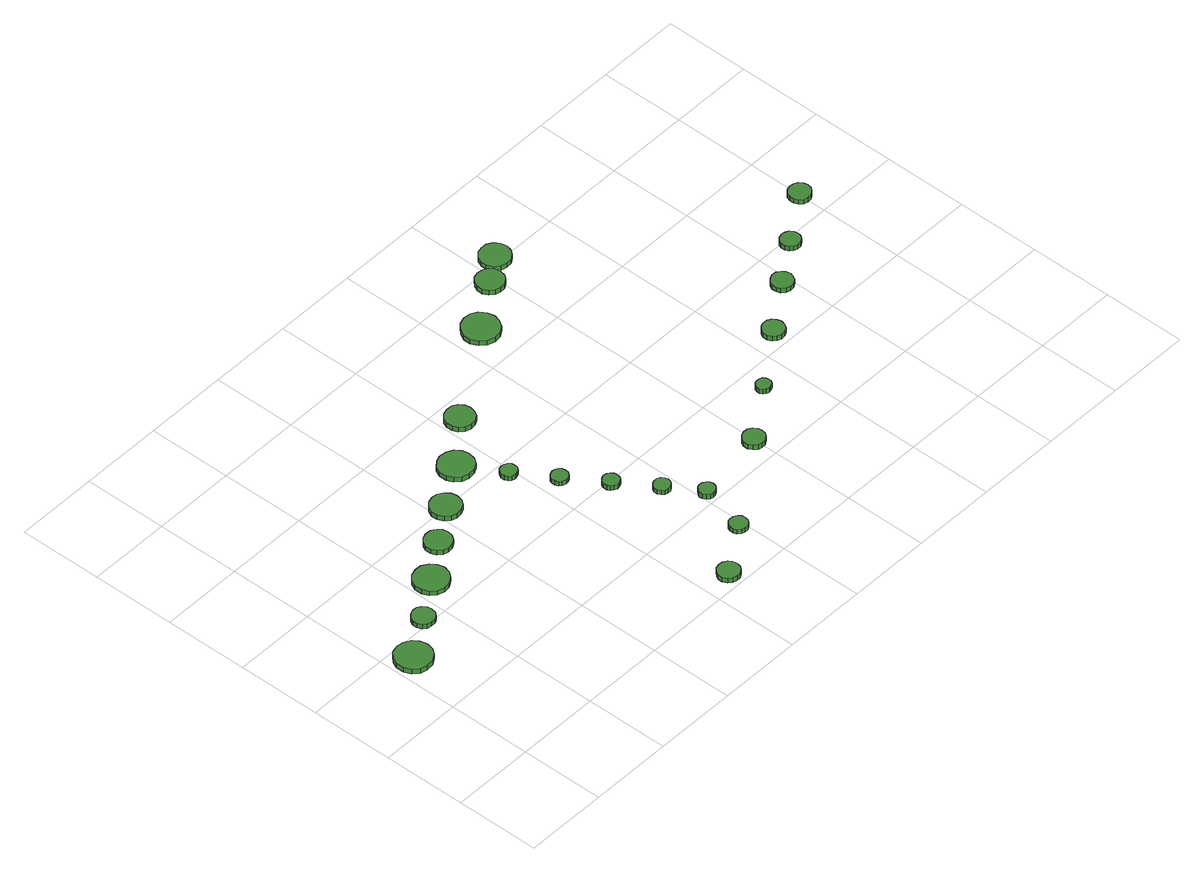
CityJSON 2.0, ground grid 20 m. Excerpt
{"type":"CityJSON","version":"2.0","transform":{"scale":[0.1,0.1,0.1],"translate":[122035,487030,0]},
"CityObjects":{
"tree1":{"type":"SolitaryVegetationObject","attributes":{"function":"something"},"geometry":[{"type":"MultiSurface","lod":"1","boundaries":[[[0,1,2,3,4,5,6,7,8,9,10,11,12,13,14]],[[15,16,17,18,19,20,21,22,23,24,25,26,27,28,29]],[[0,29,28,1]],[[1,28,27,2]],[[2,27,26,3]],[[3,26,25,4]],[[4,25,24,5]],[[5,24,23,6]],[[6,23,22,7]],[[7,22,21,8]],[[8,21,20,9]],[[9,20,19,10]],[[10,19,18,11]],[[11,18,17,12]],[[12,17,16,13]],[[13,16,15,14]],[[14,15,29,0]]]}]},
"tree2":{"type":"SolitaryVegetationObject","attributes":{"function":"something"},"geometry":[{"type":"MultiSurface","lod":"1","boundaries":[[[30,31,32,33,34,35,36,37,38,39,40,41,42,43,44]],[[45,46,47,48,49,50,51,52,53,54,55,56,57,58,59]],[[30,59,58,31]],[[31,58,57,32]],[[32,57,56,33]],[[33,56,55,34]],[[34,55,54,35]],[[35,54,53,36]],[[36,53,52,37]],[[37,52,51,38]],[[38,51,50,39]],[[39,50,49,40]],[[40,49,48,41]],[[41,48,47,42]],[[42,47,46,43]],[[43,46,45,44]],[[44,45,59,30]]]}]},
"tree3":{"type":"SolitaryVegetationObject","attributes":{"function":"something"},"geometry":[{"type":"MultiSurface","lod":"1","boundaries":[[[60,61,62,63,64,65,66,67,68,69,70,71,72,73,74]],[[75,76,77,78,79,80,81,82,83,84,85,86,87,88,89]],[[60,89,88,61]],[[61,88,87,62]],[[62,87,86,63]],[[63,86,85,64]],[[64,85,84,65]],[[65,84,83,66]],[[66,83,82,67]],[[67,82,81,68]],[[68,81,80,69]],[[69,80,79,70]],[[70,79,78,71]],[[71,78,77,72]],[[72,77,76,73]],[[73,76,75,74]],[[74,75,89,60]]]}]},
"tree4":{"type":"SolitaryVegetationObject","attributes":{"function":"something"},"geometry":[{"type":"MultiSurface","lod":"1","boundaries":[[[90,91,92,93,94,95,96,97,98,99,100,101,102,103,104]],[[105,106,107,108,109,110,111,112,113,114,115,116,117,118,119]],[[90,119,118,91]],[[91,118,117,92]],[[92,117,116,93]],[[93,116,115,94]],[[94,115,114,95]],[[95,114,113,96]],[[96,113,112,97]],[[97,112,111,98]],[[98,111,110,99]],[[99,110,109,100]],[[100,109,108,101]],[[101,108,107,102]],[[102,107,106,103]],[[103,106,105,104]],[[104,105,119,90]]]}]},
"tree5":{"type":"SolitaryVegetationObject","attributes":{"function":"something"},"geometry":[{"type":"MultiSurface","lod":"1","boundaries":[[[120,121,122,123,124,125,126,127,128,129,130,131,132,133,134]],[[135,136,137,138,139,140,141,142,143,144,145,146,147,148,149]],[[120,149,148,121]],[[121,148,147,122]],[[122,147,146,123]],[[123,146,145,124]],[[124,145,144,125]],[[125,144,143,126]],[[126,143,142,127]],[[127,142,141,128]],[[128,141,140,129]],[[129,140,139,130]],[[130,139,138,131]],[[131,138,137,132]],[[132,137,136,133]],[[133,136,135,134]],[[134,135,149,120]]]}]},
"tree6":{"type":"SolitaryVegetationObject","attributes":{"function":"something"},"geometry":[{"type":"MultiSurface","lod":"1","boundaries":[[[150,151,152,153,154,155,156,157,158,159,160,161,162,163,164]],[[165,166,167,168,169,170,171,172,173,174,175,176,177,178,179]],[[150,179,178,151]],[[151,178,177,152]],[[152,177,176,153]],[[153,176,175,154]],[[154,175,174,155]],[[155,174,173,156]],[[156,173,172,157]],[[157,172,171,158]],[[158,171,170,159]],[[159,170,169,160]],[[160,169,168,161]],[[161,168,167,162]],[[162,167,166,163]],[[163,166,165,164]],[[164,165,179,150]]]}]},
"tree7":{"type":"SolitaryVegetationObject","attributes":{"function":"something"},"geometry":[{"type":"MultiSurface","lod":"1","boundaries":[[[180,181,182,183,184,185,186,187,188,189,190,191,192,193,194]],[[195,196,197,198,199,200,201,202,203,204,205,206,207,208,209]],[[180,209,208,181]],[[181,208,207,182]],[[182,207,206,183]],[[183,206,205,184]],[[184,205,204,185]],[[185,204,203,186]],[[186,203,202,187]],[[187,202,201,188]],[[188,201,200,189]],[[189,200,199,190]],[[190,199,198,191]],[[191,198,197,192]],[[192,197,196,193]],[[193,196,195,194]],[[194,195,209,180]]]}]},
"tree8":{"type":"SolitaryVegetationObject","attributes":{"function":"something"},"geometry":[{"type":"MultiSurface","lod":"1","boundaries":[[[210,211,212,213,214,215,216,217,218,219,220,221,222,223,224]],[[225,226,227,228,229,230,231,232,233,234,235,236,237,238,239]],[[210,239,238,211]],[[211,238,237,212]],[[212,237,236,213]],[[213,236,235,214]],[[214,235,234,215]],[[215,234,233,216]],[[216,233,232,217]],[[217,232,231,218]],[[218,231,230,219]],[[219,230,229,220]],[[220,229,228,221]],[[221,228,227,222]],[[222,227,226,223]],[[223,226,225,224]],[[224,225,239,210]]]}]},
"tree9":{"type":"SolitaryVegetationObject","attributes":{"function":"something"},"geometry":[{"type":"MultiSurface","lod":"1","boundaries":[[[240,241,242,243,244,245,246,247,248,249,250,251,252,253,254]],[[255,256,257,258,259,260,261,262,263,264,265,266,267,268,269]],[[240,269,268,241]],[[241,268,267,242]],[[242,267,266,243]],[[243,266,265,244]],[[244,265,264,245]],[[245,264,263,246]],[[246,263,262,247]],[[247,262,261,248]],[[248,261,260,249]],[[249,260,259,250]],[[250,259,258,251]],[[251,258,257,252]],[[252,257,256,253]],[[253,256,255,254]],[[254,255,269,240]]]}]},
"tree10":{"type":"SolitaryVegetationObject","attributes":{"function":"something"},"geometry":[{"type":"MultiSurface","lod":"1","boundaries":[[[270,271,272,273,274,275,276,277,278,279,280,281,282,283,284]],[[285,286,287,288,289,290,291,292,293,294,295,296,297,298,299]],[[270,299,298,271]],[[271,298,297,272]],[[272,297,296,273]],[[273,296,295,274]],[[274,295,294,275]],[[275,294,293,276]],[[276,293,292,277]],[[277,292,291,278]],[[278,291,290,279]],[[279,290,289,280]],[[280,289,288,281]],[[281,288,287,282]],[[282,287,286,283]],[[283,286,285,284]],[[284,285,299,270]]]}]},
"tree11":{"type":"SolitaryVegetationObject","attributes":{"function":"something"},"geometry":[{"type":"MultiSurface","lod":"1","boundaries":[[[300,301,302,303,304,305,306,307,308,309,310,311,312,313,314]],[[315,316,317,318,319,320,321,322,323,324,325,326,327,328,329]],[[300,329,328,301]],[[301,328,327,302]],[[302,327,326,303]],[[303,326,325,304]],[[304,325,324,305]],[[305,324,323,306]],[[306,323,322,307]],[[307,322,321,308]],[[308,321,320,309]],[[309,320,319,310]],[[310,319,318,311]],[[311,318,317,312]],[[312,317,316,313]],[[313,316,315,314]],[[314,315,329,300]]]}]},
"tree12":{"type":"SolitaryVegetationObject","attributes":{"function":"something"},"geometry":[{"type":"MultiSurface","lod":"1","boundaries":[[[330,331,332,333,334,335,336,337,338,339,340,341,342,343,344]],[[345,346,347,348,349,350,351,352,353,354,355,356,357,358,359]],[[330,359,358,331]],[[331,358,357,332]],[[332,357,356,333]],[[333,356,355,334]],[[334,355,354,335]],[[335,354,353,336]],[[336,353,352,337]],[[337,352,351,338]],[[338,351,350,339]],[[339,350,349,340]],[[340,349,348,341]],[[341,348,347,342]],[[342,347,346,343]],[[343,346,345,344]],[[344,345,359,330]]]}]},
"tree13":{"type":"SolitaryVegetationObject","attributes":{"function":"something"},"geometry":[{"type":"MultiSurface","lod":"1","boundaries":[[[360,361,362,363,364,365,366,367,368,369,370,371,372,373,374]],[[375,376,377,378,379,380,381,382,383,384,385,386,387,388,389]],[[360,389,388,361]],[[361,388,387,362]],[[362,387,386,363]],[[363,386,385,364]],[[364,385,384,365]],[[365,384,383,366]],[[366,383,382,367]],[[367,382,381,368]],[[368,381,380,369]],[[369,380,379,370]],[[370,379,378,371]],[[371,378,377,372]],[[372,377,376,373]],[[373,376,375,374]],[[374,375,389,360]]]}]},
"tree14":{"type":"SolitaryVegetationObject","attributes":{"function":"something"},"geometry":[{"type":"MultiSurface","lod":"1","boundaries":[[[390,391,392,393,394,395,396,397,398,399,400,401,402,403,404]],[[405,406,407,408,409,410,411,412,413,414,415,416,417,418,419]],[[390,419,418,391]],[[391,418,417,392]],[[392,417,416,393]],[[393,416,415,394]],[[394,415,414,395]],[[395,414,413,396]],[[396,413,412,397]],[[397,412,411,398]],[[398,411,410,399]],[[399,410,409,400]],[[400,409,408,401]],[[401,408,407,402]],[[402,407,406,403]],[[403,406,405,404]],[[404,405,419,390]]]}]},
"tree15":{"type":"SolitaryVegetationObject","attributes":{"function":"something"},"geometry":[{"type":"MultiSurface","lod":"1","boundaries":[[[420,421,422,423,424,425,426,427,428,429,430,431,432,433,434]],[[435,436,437,438,439,440,441,442,443,444,445,446,447,448,449]],[[420,449,448,421]],[[421,448,447,422]],[[422,447,446,423]],[[423,446,445,424]],[[424,445,444,425]],[[425,444,443,426]],[[426,443,442,427]],[[427,442,441,428]],[[428,441,440,429]],[[429,440,439,430]],[[430,439,438,431]],[[431,438,437,432]],[[432,437,436,433]],[[433,436,435,434]],[[434,435,449,420]]]}]},
"tree16":{"type":"SolitaryVegetationObject","attributes":{"function":"something"},"geometry":[{"type":"MultiSurface","lod":"1","boundaries":[[[450,451,452,453,454,455,456,457,458,459,460,461,462,463,464]],[[465,466,467,468,469,470,471,472,473,474,475,476,477,478,479]],[[450,479,478,451]],[[451,478,477,452]],[[452,477,476,453]],[[453,476,475,454]],[[454,475,474,455]],[[455,474,473,456]],[[456,473,472,457]],[[457,472,471,458]],[[458,471,470,459]],[[459,470,469,460]],[[460,469,468,461]],[[461,468,467,462]],[[462,467,466,463]],[[463,466,465,464]],[[464,465,479,450]]]}]},
"tree17":{"type":"SolitaryVegetationObject","attributes":{"function":"something"},"geometry":[{"type":"MultiSurface","lod":"1","boundaries":[[[480,481,482,483,484,485,486,487,488,489,490,491,492,493,494]],[[495,496,497,498,499,500,501,502,503,504,505,506,507,508,509]],[[480,509,508,481]],[[481,508,507,482]],[[482,507,506,483]],[[483,506,505,484]],[[484,505,504,485]],[[485,504,503,486]],[[486,503,502,487]],[[487,502,501,488]],[[488,501,500,489]],[[489,500,499,490]],[[490,499,498,491]],[[491,498,497,492]],[[492,497,496,493]],[[493,496,495,494]],[[494,495,509,480]]]}]},
"tree18":{"type":"SolitaryVegetationObject","attributes":{"function":"something"},"geometry":[{"type":"MultiSurface","lod":"1","boundaries":[[[510,511,512,513,514,515,516,517,518,519,520,521,522,523,524]],[[525,526,527,528,529,530,531,532,533,534,535,536,537,538,539]],[[510,539,538,511]],[[511,538,537,512]],[[512,537,536,513]],[[513,536,535,514]],[[514,535,534,515]],[[515,534,533,516]],[[516,533,532,517]],[[517,532,531,518]],[[518,531,530,519]],[[519,530,529,520]],[[520,529,528,521]],[[521,528,527,522]],[[522,527,526,523]],[[523,526,525,524]],[[524,525,539,510]]]}]},
"tree19":{"type":"SolitaryVegetationObject","attributes":{"function":"something"},"geometry":[{"type":"MultiSurface","lod":"1","boundaries":[[[540,541,542,543,544,545,546,547,548,549,550,551,552,553,554]],[[555,556,557,558,559,560,561,562,563,564,565,566,567,568,569]],[[540,569,568,541]],[[541,568,567,542]],[[542,567,566,543]],[[543,566,565,544]],[[544,565,564,545]],[[545,564,563,546]],[[546,563,562,547]],[[547,562,561,548]],[[548,561,560,549]],[[549,560,559,550]],[[550,559,558,551]],[[551,558,557,552]],[[552,557,556,553]],[[553,556,555,554]],[[554,555,569,540]]]}]},
"tree20":{"type":"SolitaryVegetationObject","attributes":{"function":"something"},"geometry":[{"type":"MultiSurface","lod":"1","boundaries":[[[570,571,572,573,574,575,576,577,578,579,580,581,582,583,584]],[[585,586,587,588,589,590,591,592,593,594,595,596,597,598,599]],[[570,599,598,571]],[[571,598,597,572]],[[572,597,596,573]],[[573,596,595,574]],[[574,595,594,575]],[[575,594,593,576]],[[576,593,592,577]],[[577,592,591,578]],[[578,591,590,579]],[[579,590,589,580]],[[580,589,588,581]],[[581,588,587,582]],[[582,587,586,583]],[[583,586,585,584]],[[584,585,599,570]]]}]},
"tree21":{"type":"SolitaryVegetationObject","attributes":{"function":"something"},"geometry":[{"type":"MultiSurface","lod":"1","boundaries":[[[600,601,602,603,604,605,606,607,608,609,610,611,612,613,614]],[[615,616,617,618,619,620,621,622,623,624,625,626,627,628,629]],[[600,629,628,601]],[[601,628,627,602]],[[602,627,626,603]],[[603,626,625,604]],[[604,625,624,605]],[[605,624,623,606]],[[606,623,622,607]],[[607,622,621,608]],[[608,621,620,609]],[[609,620,619,610]],[[610,619,618,611]],[[611,618,617,612]],[[612,617,616,613]],[[613,616,615,614]],[[614,615,629,600]]]}]},
"tree22":{"type":"SolitaryVegetationObject","attributes":{"function":"something"},"geometry":[{"type":"MultiSurface","lod":"1","boundaries":[[[630,631,632,633,634,635,636,637,638,639,640,641,642,643,644]],[[645,646,647,648,649,650,651,652,653,654,655,656,657,658,659]],[[630,659,658,631]],[[631,658,657,632]],[[632,657,656,633]],[[633,656,655,634]],[[634,655,654,635]],[[635,654,653,636]],[[636,653,652,637]],[[637,652,651,638]],[[638,651,650,639]],[[639,650,649,640]],[[640,649,648,641]],[[641,648,647,642]],[[642,647,646,643]],[[643,646,645,644]],[[644,645,659,630]]]}]},
"tree23":{"type":"SolitaryVegetationObject","attributes":{"function":"something"},"geometry":[{"type":"MultiSurface","lod":"1","boundaries":[[[660,661,662,663,664,665,666,667,668,669,670,671,672,673,674]],[[675,676,677,678,679,680,681,682,683,684,685,686,687,688,689]],[[660,689,688,661]],[[661,688,687,662]],[[662,687,686,663]],[[663,686,685,664]],[[664,685,684,665]],[[665,684,683,666]],[[666,683,682,667]],[[667,682,681,668]],[[668,681,680,669]],[[669,680,679,670]],[[670,679,678,671]],[[671,678,677,672]],[[672,677,676,673]],[[673,676,675,674]],[[674,675,689,660]]]}]}
},
"vertices":[
[95,353,15],[91,371,15],[81,385,15],[65,394,15],[47,396,15],[30,391,15],[17,379,15],[10,362,15],[10,345,15],[17,328,15],[30,316,15],[47,311,15],[65,313,15],[81,322,15],[91,336,15],[91,336,2],[81,322,2],[65,313,2],[47,311,2],[30,316,2],[17,328,2],[10,345,2],[10,362,2],[17,379,2],[30,391,2],[47,396,2],[65,394,2],[81,385,2],[91,371,2],[95,353,2],
[179,416,14],[177,427,14],[170,436,14],[161,442,14],[150,443,14],[139,439,14],[131,432,14],[126,422,14],[126,411,14],[131,400,14],[139,393,14],[150,390,14],[161,391,14],[170,396,14],[177,405,14],[177,405,2],[170,396,2],[161,391,2],[150,390,2],[139,393,2],[131,400,2],[126,411,2],[126,422,2],[131,432,2],[139,439,2],[150,443,2],[161,442,2],[170,436,2],[177,427,2],[179,416,2],
[288,478,14],[284,494,14],[274,508,14],[259,517,14],[243,518,14],[226,513,14],[214,502,14],[207,486,14],[207,469,14],[214,454,14],[226,443,14],[243,437,14],[259,439,14],[274,448,14],[284,461,14],[284,461,2],[274,448,2],[259,439,2],[243,437,2],[226,443,2],[214,454,2],[207,469,2],[207,486,2],[214,502,2],[226,513,2],[243,518,2],[259,517,2],[274,508,2],[284,494,2],[288,478,2],
[371,541,14],[368,554,14],[360,564,14],[349,571,14],[336,572,14],[323,568,14],[314,559,14],[308,547,14],[308,534,14],[314,522,14],[323,513,14],[336,509,14],[349,511,14],[360,517,14],[368,528,14],[368,528,2],[360,517,2],[349,511,2],[336,509,2],[323,513,2],[314,522,2],[308,534,2],[308,547,2],[314,559,2],[323,568,2],[336,572,2],[349,571,2],[360,564,2],[368,554,2],[371,541,2],
[461,597,16],[458,611,16],[449,623,16],[436,631,16],[422,632,16],[408,628,16],[397,618,16],[391,604,16],[391,589,16],[397,576,16],[408,566,16],[422,562,16],[436,563,16],[449,570,16],[458,582,16],[458,582,3],[449,570,3],[436,563,3],[422,562,3],[408,566,3],[397,576,3],[391,589,3],[391,604,3],[397,618,3],[408,628,3],[422,632,3],[436,631,3],[449,623,3],[458,611,3],[461,597,3],
[691,32,20],[689,43,20],[683,51,20],[673,57,20],[663,58,20],[653,55,20],[645,47,20],[640,38,20],[640,27,20],[645,17,20],[653,10,20],[663,7,20],[673,8,20],[683,13,20],[689,22,20],[689,22,7],[683,13,7],[673,8,7],[663,7,7],[653,10,7],[645,17,7],[640,27,7],[640,38,7],[645,47,7],[653,55,7],[663,58,7],[673,57,7],[683,51,7],[689,43,7],[691,32,7],
[570,661,16],[567,677,16],[557,691,16],[542,699,16],[525,701,16],[509,696,16],[496,685,16],[489,669,16],[489,652,16],[496,637,16],[509,625,16],[525,620,16],[542,622,16],[557,630,16],[567,644,16],[567,644,4],[557,630,4],[542,622,4],[525,620,4],[509,625,4],[496,637,4],[489,652,4],[489,669,4],[496,685,4],[509,696,4],[525,701,4],[542,699,4],[557,691,4],[567,677,4],[570,661,4],
[607,568,16],[606,576,16],[601,582,16],[594,586,16],[586,587,16],[578,585,16],[572,579,16],[569,572,16],[569,564,16],[572,557,16],[578,551,16],[586,549,16],[594,550,16],[601,554,16],[606,560,16],[606,560,4],[601,554,4],[594,550,4],[586,549,4],[578,551,4],[572,557,4],[569,564,4],[569,572,4],[572,579,4],[578,585,4],[586,587,4],[594,586,4],[601,582,4],[606,576,4],[607,568,4],
[665,480,16],[664,488,16],[659,494,16],[652,498,16],[644,499,16],[636,496,16],[630,491,16],[627,484,16],[627,476,16],[630,468,16],[636,463,16],[644,460,16],[652,461,16],[659,465,16],[664,472,16],[664,472,4],[659,465,4],[652,461,4],[644,460,4],[636,463,4],[630,468,4],[627,476,4],[627,484,4],[630,491,4],[636,496,4],[644,499,4],[652,498,4],[659,494,4],[664,488,4],[665,480,4],
[803,109,20],[802,118,20],[797,125,20],[789,129,20],[780,130,20],[772,128,20],[765,122,20],[762,114,20],[762,105,20],[765,97,20],[772,91,20],[780,88,20],[789,89,20],[797,94,20],[802,101,20],[802,101,8],[797,94,8],[789,89,8],[780,88,8],[772,91,8],[765,97,8],[762,105,8],[762,114,8],[765,122,8],[772,128,8],[780,130,8],[789,129,8],[797,125,8],[802,118,8],[803,109,8],
[725,391,17],[724,399,17],[719,406,17],[712,410,17],[704,411,17],[696,408,17],[690,403,17],[687,395,17],[687,387,17],[690,380,17],[696,375,17],[704,372,17],[712,373,17],[719,377,17],[724,384,17],[724,384,4],[719,377,4],[712,373,4],[704,372,4],[696,375,4],[690,380,4],[687,387,4],[687,395,4],[690,403,4],[696,408,4],[704,411,4],[712,410,4],[719,406,4],[724,399,4],[725,391,4],
[785,304,17],[783,312,17],[778,319,17],[771,323,17],[763,323,17],[756,321,17],[750,316,17],[746,308,17],[746,300,17],[750,293,17],[756,287,17],[763,285,17],[771,286,17],[778,290,17],[783,296,17],[783,296,5],[778,290,5],[771,286,5],[763,285,5],[756,287,5],[750,293,5],[746,300,5],[746,308,5],[750,316,5],[756,321,5],[763,323,5],[771,323,5],[778,319,5],[783,312,5],[785,304,5],
[670,745,21],[667,758,21],[659,770,21],[647,777,21],[633,778,21],[619,774,21],[609,765,21],[603,752,21],[603,737,21],[609,725,21],[619,715,21],[633,711,21],[647,712,21],[659,719,21],[667,731,21],[667,731,8],[659,719,8],[647,712,8],[633,711,8],[619,715,8],[609,725,8],[603,737,8],[603,752,8],[609,765,8],[619,774,8],[633,778,8],[647,777,8],[659,770,8],[667,758,8],[670,745,8],
[837,227,17],[835,235,17],[830,241,17],[823,245,17],[815,246,17],[808,244,17],[802,238,17],[798,231,17],[798,223,17],[802,216,17],[808,210,17],[815,208,17],[823,209,17],[830,213,17],[835,219,17],[835,219,4],[830,213,4],[823,209,4],[815,208,4],[808,210,4],[802,216,4],[798,223,4],[798,231,4],[802,238,4],[808,244,4],[815,246,4],[823,245,4],[830,241,4],[835,235,4],[837,227,4],
[1018,254,20],[1016,264,20],[1010,273,20],[1000,278,20],[990,279,20],[980,276,20],[972,269,20],[967,259,20],[967,248,20],[972,239,20],[980,231,20],[990,228,20],[1000,229,20],[1010,235,20],[1016,243,20],[1016,243,7],[1010,235,7],[1000,229,7],[990,228,7],[980,231,7],[972,239,7],[967,248,7],[967,259,7],[972,269,7],[980,276,7],[990,279,7],[1000,278,7],[1010,273,7],[1016,264,7],[1018,254,7],
[908,891,16],[904,908,16],[894,923,16],[879,932,16],[861,934,16],[844,928,16],[831,916,16],[823,900,16],[823,882,16],[831,866,16],[844,854,16],[861,848,16],[879,850,16],[894,859,16],[904,874,16],[904,874,3],[894,859,3],[879,850,3],[861,848,3],[844,854,3],[831,866,3],[823,882,3],[823,900,3],[831,916,3],[844,928,3],[861,934,3],[879,932,3],[894,923,3],[904,908,3],[908,891,3],
[1140,343,19],[1139,350,19],[1135,356,19],[1128,359,19],[1121,360,19],[1115,358,19],[1109,353,19],[1106,347,19],[1106,339,19],[1109,333,19],[1115,328,19],[1121,326,19],[1128,327,19],[1135,330,19],[1139,336,19],[1139,336,6],[1135,330,6],[1128,327,6],[1121,326,6],[1115,328,6],[1109,333,6],[1106,339,6],[1106,347,6],[1109,353,6],[1115,358,6],[1121,360,6],[1128,359,6],[1135,356,6],[1139,350,6],[1140,343,6],
[1015,969,15],[1012,983,15],[1004,994,15],[992,1000,15],[979,1002,15],[966,998,15],[956,988,15],[950,976,15],[950,962,15],[956,950,15],[966,941,15],[979,937,15],[992,938,15],[1004,945,15],[1012,956,15],[1012,956,2],[1004,945,2],[992,938,2],[979,937,2],[966,941,2],[956,950,2],[950,962,2],[950,976,2],[956,988,2],[966,998,2],[979,1002,2],[992,1000,2],[1004,994,2],[1012,983,2],[1015,969,2],
[1079,1010,15],[1076,1024,15],[1068,1036,15],[1055,1044,15],[1040,1045,15],[1026,1041,15],[1015,1031,15],[1009,1017,15],[1009,1003,15],[1015,989,15],[1026,979,15],[1040,975,15],[1055,976,15],[1068,984,15],[1076,996,15],[1076,996,3],[1068,984,3],[1055,976,3],[1040,975,3],[1026,979,3],[1015,989,3],[1009,1003,3],[1009,1017,3],[1015,1031,3],[1026,1041,3],[1040,1045,3],[1055,1044,3],[1068,1036,3],[1076,1024,3],[1079,1010,3],
[1284,436,21],[1281,446,21],[1275,455,21],[1266,460,21],[1255,461,21],[1245,458,21],[1237,451,21],[1233,441,21],[1233,430,21],[1237,420,21],[1245,413,21],[1255,410,21],[1266,411,21],[1275,416,21],[1281,425,21],[1281,425,8],[1275,416,8],[1266,411,8],[1255,410,8],[1245,413,8],[1237,420,8],[1233,430,8],[1233,441,8],[1237,451,8],[1245,458,8],[1255,461,8],[1266,460,8],[1275,455,8],[1281,446,8],[1284,436,8],
[1403,517,19],[1400,528,19],[1394,536,19],[1385,542,19],[1374,543,19],[1364,539,19],[1356,532,19],[1352,522,19],[1352,512,19],[1356,502,19],[1364,495,19],[1374,491,19],[1385,493,19],[1394,498,19],[1400,507,19],[1400,507,7],[1394,498,7],[1385,493,7],[1374,491,7],[1364,495,7],[1356,502,7],[1352,512,7],[1352,522,7],[1356,532,7],[1364,539,7],[1374,543,7],[1385,542,7],[1394,536,7],[1400,528,7],[1403,517,7],
[1502,585,18],[1500,595,18],[1494,603,18],[1486,607,18],[1476,608,18],[1467,605,18],[1460,599,18],[1456,590,18],[1456,581,18],[1460,572,18],[1467,565,18],[1476,562,18],[1486,563,18],[1494,568,18],[1500,576,18],[1500,576,6],[1494,568,6],[1486,563,6],[1476,562,6],[1467,565,6],[1460,572,6],[1456,581,6],[1456,590,6],[1460,599,6],[1467,605,6],[1476,608,6],[1486,607,6],[1494,603,6],[1500,595,6],[1502,585,6],
[1623,665,17],[1621,675,17],[1614,684,17],[1605,689,17],[1595,690,17],[1584,687,17],[1576,680,17],[1572,670,17],[1572,659,17],[1576,650,17],[1584,642,17],[1595,639,17],[1605,640,17],[1614,646,17],[1621,654,17],[1621,654,5],[1614,646,5],[1605,640,5],[1595,639,5],[1584,642,5],[1576,650,5],[1572,659,5],[1572,670,5],[1576,680,5],[1584,687,5],[1595,690,5],[1605,689,5],[1614,684,5],[1621,675,5],[1623,665,5]
]}
